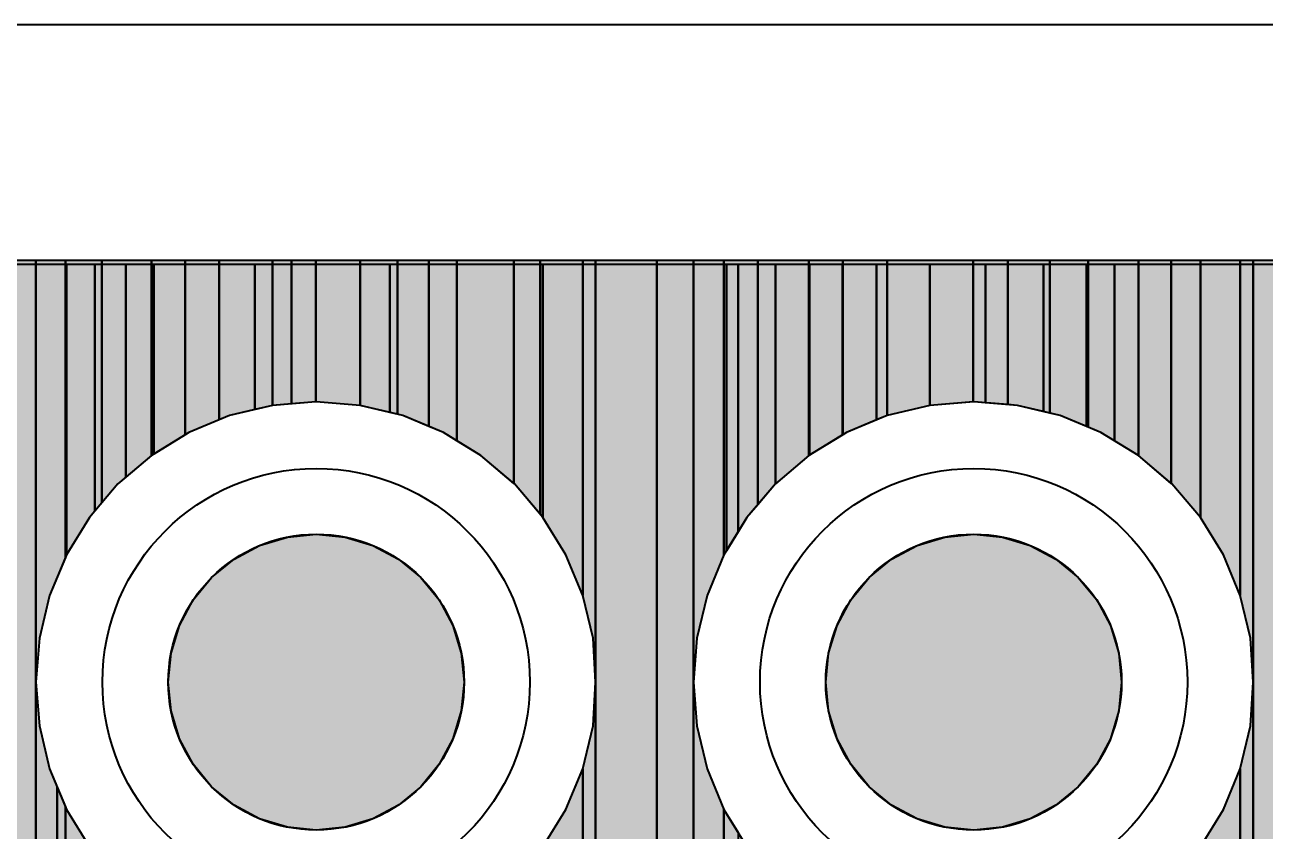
# Model space of a CAD drawing. Header units: millimetres. Extents: x 2 to 110, y 3 to 56.
# Drawn here: x 93.688 to 98.48, y 52.782 to 55.898 of the extents above; entities that cross this region are included whole.
import ezdxf

# ---------------------------------------------------------------- set-up
doc = ezdxf.new("R2010")
doc.units = ezdxf.units.MM
for name, color, linetype in [('bottom_copper', 7, 'Continuous'), ('bottom_silk', 7, 'Continuous'), ('drill_plated', 7, 'Continuous'), ('outline', 7, 'Continuous'), ('top_copper', 7, 'Continuous'), ('top_silk', 7, 'Continuous')]:
    doc.layers.add(name, color=color, linetype=linetype)

# ---------------------------------------------------------------- blocks, each defined once
blk = doc.blocks.new('Block9854')
at = {"layer": 'bottom_copper', "lineweight": 40}
for points in [[(0, 6.9674), (-0.1103, 6.8382), (-0.1445, 6.7823), (-0.1445, 7.8167), (0, 7.8167), (0, 6.9674)], [(0.1314, 7.079), (0.1292, 7.0777), (0, 6.9674), (0, 7.8167), (0.1314, 7.8167), (0.1314, 7.079)], [(0.2591, 7.1573), (0.1314, 7.079), (0.1314, 7.8167), (0.2591, 7.8167), (0.2591, 7.1573)], [(0.3902, 7.2146), (0.2741, 7.1665), (0.2591, 7.1573), (0.2591, 7.8167), (0.3902, 7.8167), (0.3902, 7.2146)], [(0.5963, 7.2712), (0.4311, 7.2315), (0.3902, 7.2146), (0.3902, 7.8167), (0.5963, 7.8167), (0.5963, 7.2712)], [(0.8112, 7.2809), (0.7657, 7.2845), (0.5963, 7.2712), (0.5963, 7.8167), (0.8112, 7.8167), (0.8112, 7.2809)], [(1.0352, 7.2471), (0.9351, 7.2712), (0.8112, 7.2809), (0.8112, 7.8167), (1.0352, 7.8167), (1.0352, 7.2471)], [(1.2013, 7.1897), (1.1003, 7.2315), (1.0352, 7.2471), (1.0352, 7.8167), (1.2013, 7.8167), (1.2013, 7.1897)], [(1.3093, 7.1346), (1.2573, 7.1665), (1.2013, 7.1897), (1.2013, 7.8167), (1.3093, 7.8167), (1.3093, 7.1346)], [(1.5291, 6.9694), (1.4022, 7.0777), (1.3093, 7.1346), (1.3093, 7.8167), (1.5291, 7.8167), (1.5291, 6.9694)], [(1.6417, 6.8382), (1.5314, 6.9674), (1.5291, 6.9694), (1.5291, 7.8167), (1.6417, 7.8167), (1.6417, 6.8382)], [(1.7955, 6.5363), (1.7305, 6.6933), (1.6417, 6.8382), (1.6417, 7.8167), (1.7955, 7.8167), (1.7955, 6.5363)], [(1.8452, 6.2017), (1.8352, 6.3711), (1.7955, 6.5363), (1.7955, 7.8167), (1.8452, 7.8167), (1.8452, 6.2017)], [(1.9383, 2.8401), (1.8452, 2.8327), (1.8452, 7.8167), (1.9383, 7.8167), (1.9383, 2.8401)], [(1.8452, 2.8327), (1.7982, 2.829), (1.7955, 2.8283), (1.7955, 5.8671), (1.8352, 6.0323), (1.8452, 6.2017), (1.8452, 2.8327)], [(1.7955, 2.8283), (1.6602, 2.7959), (1.6417, 2.7882), (1.6417, 5.5652), (1.7305, 5.7101), (1.7955, 5.8671), (1.7955, 2.8283)]]:
    blk.add_hatch(color=7, dxfattribs=at).paths.add_polyline_path(points, flags=0)
at = {"layer": 'bottom_copper', "color": 7, "lineweight": 40}
for points in [[(0, 6.9674), (-0.1103, 6.8382), (-0.1445, 6.7823), (-0.1445, 7.8167), (0, 7.8167), (0, 6.9674)], [(0.1314, 7.079), (0.1292, 7.0777), (0, 6.9674), (0, 7.8167), (0.1314, 7.8167), (0.1314, 7.079)], [(0.2591, 7.1573), (0.1314, 7.079), (0.1314, 7.8167), (0.2591, 7.8167), (0.2591, 7.1573)], [(0.3902, 7.2146), (0.2741, 7.1665), (0.2591, 7.1573), (0.2591, 7.8167), (0.3902, 7.8167), (0.3902, 7.2146)], [(0.5963, 7.2712), (0.4311, 7.2315), (0.3902, 7.2146), (0.3902, 7.8167), (0.5963, 7.8167), (0.5963, 7.2712)], [(0.8112, 7.2809), (0.7657, 7.2845), (0.5963, 7.2712), (0.5963, 7.8167), (0.8112, 7.8167), (0.8112, 7.2809)], [(1.0352, 7.2471), (0.9351, 7.2712), (0.8112, 7.2809), (0.8112, 7.8167), (1.0352, 7.8167), (1.0352, 7.2471)], [(1.2013, 7.1897), (1.1003, 7.2315), (1.0352, 7.2471), (1.0352, 7.8167), (1.2013, 7.8167), (1.2013, 7.1897)], [(1.3093, 7.1346), (1.2573, 7.1665), (1.2013, 7.1897), (1.2013, 7.8167), (1.3093, 7.8167), (1.3093, 7.1346)], [(1.5291, 6.9694), (1.4022, 7.0777), (1.3093, 7.1346), (1.3093, 7.8167), (1.5291, 7.8167), (1.5291, 6.9694)], [(1.6417, 6.8382), (1.5314, 6.9674), (1.5291, 6.9694), (1.5291, 7.8167), (1.6417, 7.8167), (1.6417, 6.8382)], [(1.7955, 6.5363), (1.7305, 6.6933), (1.6417, 6.8382), (1.6417, 7.8167), (1.7955, 7.8167), (1.7955, 6.5363)], [(1.8452, 6.2017), (1.8352, 6.3711), (1.7955, 6.5363), (1.7955, 7.8167), (1.8452, 7.8167), (1.8452, 6.2017)], [(1.9383, 2.8401), (1.8452, 2.8327), (1.8452, 7.8167), (1.9383, 7.8167), (1.9383, 2.8401)], [(1.8452, 2.8327), (1.7982, 2.829), (1.7955, 2.8283), (1.7955, 5.8671), (1.8352, 6.0323), (1.8452, 6.2017), (1.8452, 2.8327)], [(1.7955, 2.8283), (1.6602, 2.7959), (1.6417, 2.7882), (1.6417, 5.5652), (1.7305, 5.7101), (1.7955, 5.8671), (1.7955, 2.8283)]]:
    blk.add_lwpolyline(points, close=True, dxfattribs=at)
blk = doc.blocks.new('Block10916')
at = {"layer": 'bottom_copper', "lineweight": 40}
for points in [[(0, 7.0119), (-0.1694, 7.0252), (-0.1711, 7.0251), (-0.1711, 7.5574), (0, 7.5574), (0, 7.0119)], [(0.1156, 6.9841), (0, 7.0119), (0, 7.5574), (0.1156, 7.5574), (0.1156, 6.9841)], [(0.2662, 6.9304), (0.1652, 6.9722), (0.1156, 6.9841), (0.1156, 7.5574), (0.2662, 7.5574), (0.2662, 6.9304)], [(0.3742, 6.8754), (0.3222, 6.9072), (0.2662, 6.9304), (0.2662, 7.5574), (0.3742, 7.5574), (0.3742, 6.8754)], [(0.594, 6.7101), (0.4671, 6.8184), (0.3742, 6.8754), (0.3742, 7.5574), (0.594, 7.5574), (0.594, 6.7101)], [(0.7066, 6.5789), (0.5963, 6.7081), (0.594, 6.7101), (0.594, 7.5574), (0.7066, 7.5574), (0.7066, 6.5789)], [(0.8604, 6.277), (0.7954, 6.434), (0.7066, 6.5789), (0.7066, 7.5574), (0.8604, 7.5574), (0.8604, 6.277)], [(0.9101, 5.9424), (0.9001, 6.1118), (0.8604, 6.277), (0.8604, 7.5574), (0.9101, 7.5574), (0.9101, 5.9424)], [(1.1461, 2.5697), (1.0046, 2.5809), (0.9101, 2.5734), (0.9101, 7.5574), (1.1461, 7.5574), (1.1461, 2.5697)], [(1.2878, 2.5351), (1.2841, 2.5366), (1.1461, 2.5697), (1.1461, 7.5574), (1.2878, 7.5574), (1.2878, 2.5351)], [(1.4058, 6.434), (1.3408, 6.277), (1.3011, 6.1118), (1.2878, 5.9424), (1.2878, 7.5574), (1.4058, 7.5574), (1.4058, 6.434)], [(1.4152, 6.4493), (1.4058, 6.434), (1.4058, 7.5574), (1.4152, 7.5574), (1.4152, 6.4493)], [(1.4604, 6.523), (1.4152, 6.4493), (1.4152, 7.5574), (1.4604, 7.5574), (1.4604, 6.523)], [(0.9101, 2.5734), (0.8631, 2.5697), (0.8604, 2.5691), (0.8604, 5.6078), (0.9001, 5.773), (0.9101, 5.9424), (0.9101, 2.5734)], [(1.4058, 2.4862), (1.2878, 2.5351), (1.2878, 5.9424), (1.3011, 5.773), (1.3408, 5.6078), (1.4058, 5.4508), (1.4058, 2.4862)], [(0.8604, 2.5691), (0.7251, 2.5366), (0.7066, 2.529), (0.7066, 5.3059), (0.7954, 5.4508), (0.8604, 5.6078), (0.8604, 2.5691)], [(1.4604, 2.4546), (1.4152, 2.4823), (1.4058, 2.4862), (1.4058, 5.4508), (1.4604, 5.3618), (1.4604, 2.4546)]]:
    blk.add_hatch(color=7, dxfattribs=at).paths.add_polyline_path(points, flags=0)
at = {"layer": 'bottom_copper', "color": 7, "lineweight": 40}
for points in [[(0, 7.0119), (-0.1694, 7.0252), (-0.1711, 7.0251), (-0.1711, 7.5574), (0, 7.5574), (0, 7.0119)], [(0.1156, 6.9841), (0, 7.0119), (0, 7.5574), (0.1156, 7.5574), (0.1156, 6.9841)], [(0.2662, 6.9304), (0.1652, 6.9722), (0.1156, 6.9841), (0.1156, 7.5574), (0.2662, 7.5574), (0.2662, 6.9304)], [(0.3742, 6.8754), (0.3222, 6.9072), (0.2662, 6.9304), (0.2662, 7.5574), (0.3742, 7.5574), (0.3742, 6.8754)], [(0.594, 6.7101), (0.4671, 6.8184), (0.3742, 6.8754), (0.3742, 7.5574), (0.594, 7.5574), (0.594, 6.7101)], [(0.7066, 6.5789), (0.5963, 6.7081), (0.594, 6.7101), (0.594, 7.5574), (0.7066, 7.5574), (0.7066, 6.5789)], [(0.8604, 6.277), (0.7954, 6.434), (0.7066, 6.5789), (0.7066, 7.5574), (0.8604, 7.5574), (0.8604, 6.277)], [(0.9101, 5.9424), (0.9001, 6.1118), (0.8604, 6.277), (0.8604, 7.5574), (0.9101, 7.5574), (0.9101, 5.9424)], [(1.1461, 2.5697), (1.0046, 2.5809), (0.9101, 2.5734), (0.9101, 7.5574), (1.1461, 7.5574), (1.1461, 2.5697)], [(1.2878, 2.5351), (1.2841, 2.5366), (1.1461, 2.5697), (1.1461, 7.5574), (1.2878, 7.5574), (1.2878, 2.5351)], [(1.4058, 6.434), (1.3408, 6.277), (1.3011, 6.1118), (1.2878, 5.9424), (1.2878, 7.5574), (1.4058, 7.5574), (1.4058, 6.434)], [(1.4152, 6.4493), (1.4058, 6.434), (1.4058, 7.5574), (1.4152, 7.5574), (1.4152, 6.4493)], [(1.4604, 6.523), (1.4152, 6.4493), (1.4152, 7.5574), (1.4604, 7.5574), (1.4604, 6.523)], [(0.9101, 2.5734), (0.8631, 2.5697), (0.8604, 2.5691), (0.8604, 5.6078), (0.9001, 5.773), (0.9101, 5.9424), (0.9101, 2.5734)], [(1.4058, 2.4862), (1.2878, 2.5351), (1.2878, 5.9424), (1.3011, 5.773), (1.3408, 5.6078), (1.4058, 5.4508), (1.4058, 2.4862)], [(0.8604, 2.5691), (0.7251, 2.5366), (0.7066, 2.529), (0.7066, 5.3059), (0.7954, 5.4508), (0.8604, 5.6078), (0.8604, 2.5691)], [(1.4604, 2.4546), (1.4152, 2.4823), (1.4058, 2.4862), (1.4058, 5.4508), (1.4604, 5.3618), (1.4604, 2.4546)]]:
    blk.add_lwpolyline(points, close=True, dxfattribs=at)
blk = doc.blocks.new('Block12760')
at = {"layer": 'bottom_copper', "lineweight": 40}
for points in [[(0.3894, 30.9658), (0.3395, 31.0084), (0.3036, 31.0304), (0.3036, 51.435), (0.3894, 51.435), (0.3894, 30.9658)], [(0.5074, 50.3116), (0.4424, 50.1546), (0.4027, 49.9894), (0.3894, 49.82), (0.3894, 51.435), (0.5074, 51.435), (0.5074, 50.3116)], [(0.6171, 50.481), (0.5962, 50.4565), (0.5074, 50.3116), (0.5074, 51.435), (0.6171, 51.435), (0.6171, 50.481)], [(0.7366, 50.6114), (0.7065, 50.5857), (0.6171, 50.481), (0.6171, 51.435), (0.7366, 51.435), (0.7366, 50.6114)], [(0.8446, 50.7015), (0.8357, 50.696), (0.7366, 50.6114), (0.7366, 51.435), (0.8446, 51.435), (0.8446, 50.7015)], [(0.9656, 50.7756), (0.8446, 50.7015), (0.8446, 51.435), (0.9656, 51.435), (0.9656, 50.7756)], [(1.0967, 50.8329), (0.9806, 50.7848), (0.9656, 50.7756), (0.9656, 51.435), (1.0967, 51.435), (1.0967, 50.8329)], [(1.2347, 50.8731), (1.1376, 50.8498), (1.0967, 50.8329), (1.0967, 51.435), (1.2347, 51.435), (1.2347, 50.8731)], [(1.4705, 50.9027), (1.3028, 50.8895), (1.2347, 50.8731), (1.2347, 51.435), (1.4705, 51.435), (1.4705, 50.9027)], [(0.4717, 30.8825), (0.4307, 30.9305), (0.3894, 30.9658), (0.3894, 49.82), (0.4027, 49.6506), (0.4424, 49.4854), (0.4717, 49.4146), (0.4717, 30.8825)], [(0.5962, 43.4668), (0.5703, 43.4246), (0.516, 43.2935), (0.4829, 43.1555), (0.4717, 43.014), (0.4717, 49.4146), (0.5074, 49.3284), (0.5962, 49.1835), (0.5962, 43.4668)]]:
    blk.add_hatch(color=7, dxfattribs=at).paths.add_polyline_path(points, flags=0)
at = {"layer": 'bottom_copper', "color": 7, "lineweight": 40}
for points in [[(0.3894, 30.9658), (0.3395, 31.0084), (0.3036, 31.0304), (0.3036, 51.435), (0.3894, 51.435), (0.3894, 30.9658)], [(0.5074, 50.3116), (0.4424, 50.1546), (0.4027, 49.9894), (0.3894, 49.82), (0.3894, 51.435), (0.5074, 51.435), (0.5074, 50.3116)], [(0.6171, 50.481), (0.5962, 50.4565), (0.5074, 50.3116), (0.5074, 51.435), (0.6171, 51.435), (0.6171, 50.481)], [(0.7366, 50.6114), (0.7065, 50.5857), (0.6171, 50.481), (0.6171, 51.435), (0.7366, 51.435), (0.7366, 50.6114)], [(0.8446, 50.7015), (0.8357, 50.696), (0.7366, 50.6114), (0.7366, 51.435), (0.8446, 51.435), (0.8446, 50.7015)], [(0.9656, 50.7756), (0.8446, 50.7015), (0.8446, 51.435), (0.9656, 51.435), (0.9656, 50.7756)], [(1.0967, 50.8329), (0.9806, 50.7848), (0.9656, 50.7756), (0.9656, 51.435), (1.0967, 51.435), (1.0967, 50.8329)], [(1.2347, 50.8731), (1.1376, 50.8498), (1.0967, 50.8329), (1.0967, 51.435), (1.2347, 51.435), (1.2347, 50.8731)], [(1.4705, 50.9027), (1.3028, 50.8895), (1.2347, 50.8731), (1.2347, 51.435), (1.4705, 51.435), (1.4705, 50.9027)], [(0.4717, 30.8825), (0.4307, 30.9305), (0.3894, 30.9658), (0.3894, 49.82), (0.4027, 49.6506), (0.4424, 49.4854), (0.4717, 49.4146), (0.4717, 30.8825)], [(0.5962, 43.4668), (0.5703, 43.4246), (0.516, 43.2935), (0.4829, 43.1555), (0.4717, 43.014), (0.4717, 49.4146), (0.5074, 49.3284), (0.5962, 49.1835), (0.5962, 43.4668)]]:
    blk.add_lwpolyline(points, close=True, dxfattribs=at)
blk = doc.blocks.new('Block83144')
at = {"layer": 'top_copper', "lineweight": 40}
for points in [[(0, 5.0795), (-0.132, 5.0899), (-0.1337, 5.0898), (-0.1337, 5.6381), (0, 5.6381), (0, 5.0795)], [(0.1619, 5.0467), (0.0374, 5.0766), (0, 5.0795), (0, 5.6381), (0.1619, 5.6381), (0.1619, 5.0467)], [(0.3103, 4.9923), (0.2026, 5.0369), (0.1619, 5.0467), (0.1619, 5.6381), (0.3103, 5.6381), (0.3103, 4.9923)], [(0.5045, 4.8831), (0.3596, 4.9719), (0.3103, 4.9923), (0.3103, 5.6381), (0.5045, 5.6381), (0.5045, 4.8831)], [(0.6314, 4.7748), (0.5045, 4.8831), (0.5045, 5.6381), (0.6314, 5.6381), (0.6314, 4.7748)], [(0.744, 4.6436), (0.6337, 4.7728), (0.6314, 4.7748), (0.6314, 5.6381), (0.744, 5.6381), (0.744, 4.6436)], [(0.8978, 4.3417), (0.8328, 4.4987), (0.744, 4.6436), (0.744, 5.6381), (0.8978, 5.6381), (0.8978, 4.3417)], [(0.9475, 4.0071), (0.9375, 4.1765), (0.8978, 4.3417), (0.8978, 5.6381), (0.9475, 5.6381), (0.9475, 4.0071)], [(1.3252, 0.5998), (1.3215, 0.6013), (1.1835, 0.6344), (1.042, 0.6456), (0.9475, 0.6381), (0.9475, 5.6381), (1.3252, 5.6381), (1.3252, 0.5998)], [(0.9475, 0.6381), (0.9005, 0.6344), (0.8978, 0.6338), (0.8978, 3.6725), (0.9375, 3.8377), (0.9475, 4.0071), (0.9475, 0.6381)], [(0.8978, 0.6338), (0.7625, 0.6013), (0.744, 0.5936), (0.744, 3.3706), (0.8328, 3.5155), (0.8978, 3.6725), (0.8978, 0.6338)]]:
    blk.add_hatch(color=7, dxfattribs=at).paths.add_polyline_path(points, flags=0)
at = {"layer": 'top_copper', "color": 7, "lineweight": 40}
for points in [[(0, 5.0795), (-0.132, 5.0899), (-0.1337, 5.0898), (-0.1337, 5.6381), (0, 5.6381), (0, 5.0795)], [(0.1619, 5.0467), (0.0374, 5.0766), (0, 5.0795), (0, 5.6381), (0.1619, 5.6381), (0.1619, 5.0467)], [(0.3103, 4.9923), (0.2026, 5.0369), (0.1619, 5.0467), (0.1619, 5.6381), (0.3103, 5.6381), (0.3103, 4.9923)], [(0.5045, 4.8831), (0.3596, 4.9719), (0.3103, 4.9923), (0.3103, 5.6381), (0.5045, 5.6381), (0.5045, 4.8831)], [(0.6314, 4.7748), (0.5045, 4.8831), (0.5045, 5.6381), (0.6314, 5.6381), (0.6314, 4.7748)], [(0.744, 4.6436), (0.6337, 4.7728), (0.6314, 4.7748), (0.6314, 5.6381), (0.744, 5.6381), (0.744, 4.6436)], [(0.8978, 4.3417), (0.8328, 4.4987), (0.744, 4.6436), (0.744, 5.6381), (0.8978, 5.6381), (0.8978, 4.3417)], [(0.9475, 4.0071), (0.9375, 4.1765), (0.8978, 4.3417), (0.8978, 5.6381), (0.9475, 5.6381), (0.9475, 4.0071)], [(1.3252, 0.5998), (1.3215, 0.6013), (1.1835, 0.6344), (1.042, 0.6456), (0.9475, 0.6381), (0.9475, 5.6381), (1.3252, 5.6381), (1.3252, 0.5998)], [(0.9475, 0.6381), (0.9005, 0.6344), (0.8978, 0.6338), (0.8978, 3.6725), (0.9375, 3.8377), (0.9475, 4.0071), (0.9475, 0.6381)], [(0.8978, 0.6338), (0.7625, 0.6013), (0.744, 0.5936), (0.744, 3.3706), (0.8328, 3.5155), (0.8978, 3.6725), (0.8978, 0.6338)]]:
    blk.add_lwpolyline(points, close=True, dxfattribs=at)
blk = doc.blocks.new('Block83947')
at = {"layer": 'top_copper', "lineweight": 40}
for points in [[(0, 7.0119), (-0.1694, 7.0252), (-0.1711, 7.0251), (-0.1711, 7.5734), (0, 7.5734), (0, 7.0119)], [(0.1444, 6.9772), (0, 7.0119), (0, 7.5734), (0.1444, 7.5734), (0.1444, 6.9772)], [(0.2662, 6.9304), (0.1652, 6.9722), (0.1444, 6.9772), (0.1444, 7.5734), (0.2662, 7.5734), (0.2662, 6.9304)], [(0.3742, 6.8754), (0.3222, 6.9072), (0.2662, 6.9304), (0.2662, 7.5734), (0.3742, 7.5734), (0.3742, 6.8754)], [(0.594, 6.7101), (0.4671, 6.8184), (0.3742, 6.8754), (0.3742, 7.5734), (0.594, 7.5734), (0.594, 6.7101)], [(0.6954, 6.592), (0.5963, 6.7081), (0.594, 6.7101), (0.594, 7.5734), (0.6954, 7.5734), (0.6954, 6.592)], [(0.8604, 6.277), (0.7954, 6.434), (0.7066, 6.5789), (0.6954, 6.592), (0.6954, 7.5734), (0.8604, 7.5734), (0.8604, 6.277)], [(0.9101, 5.9424), (0.9001, 6.1118), (0.8604, 6.277), (0.8604, 7.5734), (0.9101, 7.5734), (0.9101, 5.9424)], [(1.1461, 2.5697), (1.0046, 2.5809), (0.9101, 2.5734), (0.9101, 7.5734), (1.1461, 7.5734), (1.1461, 2.5697)], [(1.2878, 2.5351), (1.2841, 2.5366), (1.1461, 2.5697), (1.1461, 7.5734), (1.2878, 7.5734), (1.2878, 2.5351)], [(1.4058, 6.434), (1.3408, 6.277), (1.3011, 6.1118), (1.2878, 5.9424), (1.2878, 7.5734), (1.4058, 7.5734), (1.4058, 6.434)], [(1.5362, 6.6276), (1.4946, 6.5789), (1.4058, 6.434), (1.4058, 7.5734), (1.5362, 7.5734), (1.5362, 6.6276)], [(1.7341, 6.8184), (1.6049, 6.7081), (1.5362, 6.6276), (1.5362, 7.5734), (1.7341, 7.5734), (1.7341, 6.8184)], [(1.8648, 6.8985), (1.7341, 6.8184), (1.7341, 7.5734), (1.8648, 7.5734), (1.8648, 6.8985)], [(2.036, 6.9722), (1.879, 6.9072), (1.8648, 6.8985), (1.8648, 7.5734), (2.036, 7.5734), (2.036, 6.9722)], [(2.3689, 7.0251), (2.2012, 7.0119), (2.036, 6.9722), (2.036, 7.5734), (2.3689, 7.5734), (2.3689, 7.0251)], [(0.9101, 2.5734), (0.8631, 2.5697), (0.8604, 2.5691), (0.8604, 5.6078), (0.9001, 5.773), (0.9101, 5.9424), (0.9101, 2.5734)], [(1.4058, 2.4862), (1.2878, 2.5351), (1.2878, 5.9424), (1.3011, 5.773), (1.3408, 5.6078), (1.4058, 5.4508), (1.4058, 2.4862)], [(0.8604, 2.5691), (0.7251, 2.5366), (0.6954, 2.5243), (0.6954, 5.2928), (0.7066, 5.3059), (0.7954, 5.4508), (0.8604, 5.6078), (0.8604, 2.5691)], [(1.5362, 2.4081), (1.4152, 2.4823), (1.4058, 2.4862), (1.4058, 5.4508), (1.4946, 5.3059), (1.5362, 5.2572), (1.5362, 2.4081)]]:
    blk.add_hatch(color=7, dxfattribs=at).paths.add_polyline_path(points, flags=0)
at = {"layer": 'top_copper', "color": 7, "lineweight": 40}
for points in [[(0, 7.0119), (-0.1694, 7.0252), (-0.1711, 7.0251), (-0.1711, 7.5734), (0, 7.5734), (0, 7.0119)], [(0.1444, 6.9772), (0, 7.0119), (0, 7.5734), (0.1444, 7.5734), (0.1444, 6.9772)], [(0.2662, 6.9304), (0.1652, 6.9722), (0.1444, 6.9772), (0.1444, 7.5734), (0.2662, 7.5734), (0.2662, 6.9304)], [(0.3742, 6.8754), (0.3222, 6.9072), (0.2662, 6.9304), (0.2662, 7.5734), (0.3742, 7.5734), (0.3742, 6.8754)], [(0.594, 6.7101), (0.4671, 6.8184), (0.3742, 6.8754), (0.3742, 7.5734), (0.594, 7.5734), (0.594, 6.7101)], [(0.6954, 6.592), (0.5963, 6.7081), (0.594, 6.7101), (0.594, 7.5734), (0.6954, 7.5734), (0.6954, 6.592)], [(0.8604, 6.277), (0.7954, 6.434), (0.7066, 6.5789), (0.6954, 6.592), (0.6954, 7.5734), (0.8604, 7.5734), (0.8604, 6.277)], [(0.9101, 5.9424), (0.9001, 6.1118), (0.8604, 6.277), (0.8604, 7.5734), (0.9101, 7.5734), (0.9101, 5.9424)], [(1.1461, 2.5697), (1.0046, 2.5809), (0.9101, 2.5734), (0.9101, 7.5734), (1.1461, 7.5734), (1.1461, 2.5697)], [(1.2878, 2.5351), (1.2841, 2.5366), (1.1461, 2.5697), (1.1461, 7.5734), (1.2878, 7.5734), (1.2878, 2.5351)], [(1.4058, 6.434), (1.3408, 6.277), (1.3011, 6.1118), (1.2878, 5.9424), (1.2878, 7.5734), (1.4058, 7.5734), (1.4058, 6.434)], [(1.5362, 6.6276), (1.4946, 6.5789), (1.4058, 6.434), (1.4058, 7.5734), (1.5362, 7.5734), (1.5362, 6.6276)], [(1.7341, 6.8184), (1.6049, 6.7081), (1.5362, 6.6276), (1.5362, 7.5734), (1.7341, 7.5734), (1.7341, 6.8184)], [(1.8648, 6.8985), (1.7341, 6.8184), (1.7341, 7.5734), (1.8648, 7.5734), (1.8648, 6.8985)], [(2.036, 6.9722), (1.879, 6.9072), (1.8648, 6.8985), (1.8648, 7.5734), (2.036, 7.5734), (2.036, 6.9722)], [(2.3689, 7.0251), (2.2012, 7.0119), (2.036, 6.9722), (2.036, 7.5734), (2.3689, 7.5734), (2.3689, 7.0251)], [(0.9101, 2.5734), (0.8631, 2.5697), (0.8604, 2.5691), (0.8604, 5.6078), (0.9001, 5.773), (0.9101, 5.9424), (0.9101, 2.5734)], [(1.4058, 2.4862), (1.2878, 2.5351), (1.2878, 5.9424), (1.3011, 5.773), (1.3408, 5.6078), (1.4058, 5.4508), (1.4058, 2.4862)], [(0.8604, 2.5691), (0.7251, 2.5366), (0.6954, 2.5243), (0.6954, 5.2928), (0.7066, 5.3059), (0.7954, 5.4508), (0.8604, 5.6078), (0.8604, 2.5691)], [(1.5362, 2.4081), (1.4152, 2.4823), (1.4058, 2.4862), (1.4058, 5.4508), (1.4946, 5.3059), (1.5362, 5.2572), (1.5362, 2.4081)]]:
    blk.add_lwpolyline(points, close=True, dxfattribs=at)
blk = doc.blocks.new('Block84465')
at = {"layer": 'top_copper', "lineweight": 40}
for points in [[(1.357, -3.8892), (0.9793, -3.8892), (0.9793, 4.3208), (1.357, 4.3208), (1.357, -3.8892)], [(1.471, 3.1717), (1.41, 3.0244), (1.3703, 2.8592), (1.357, 2.6898), (1.357, 4.3208), (1.471, 4.3208), (1.471, 3.1717)], [(1.6121, 3.3829), (1.5638, 3.3263), (1.475, 3.1814), (1.471, 3.1717), (1.471, 4.3208), (1.6121, 4.3208), (1.6121, 3.3829)], [(1.8033, 3.5658), (1.6741, 3.4555), (1.6121, 3.3829), (1.6121, 4.3208), (1.8033, 4.3208), (1.8033, 3.5658)], [(1.9332, 3.6454), (1.8033, 3.5658), (1.8033, 4.3208), (1.9332, 4.3208), (1.9332, 3.6454)], [(2.0643, 3.7027), (1.9482, 3.6546), (1.9332, 3.6454), (1.9332, 4.3208), (2.0643, 4.3208), (2.0643, 3.7027)], [(2.2704, 3.7593), (2.1052, 3.7196), (2.0643, 3.7027), (2.0643, 4.3208), (2.2704, 4.3208), (2.2704, 3.7593)], [(2.3438, 3.7651), (2.2704, 3.7593), (2.2704, 4.3208), (2.3438, 4.3208), (2.3438, 3.7651)], [(2.4381, 3.7725), (2.3438, 3.7651), (2.3438, 4.3208), (2.4381, 4.3208), (2.4381, 3.7725)], [(1.471, -3.8892), (1.357, -3.8892), (1.357, 2.6898), (1.3703, 2.5204), (1.41, 2.3552), (1.471, 2.2079), (1.471, -3.8892)], [(1.6121, -3.5846), (1.5379, -3.7056), (1.4836, -3.8367), (1.471, -3.8892), (1.471, 2.2079), (1.475, 2.1982), (1.5638, 2.0533), (1.6121, 1.9967), (1.6121, -3.5846)]]:
    blk.add_hatch(color=7, dxfattribs=at).paths.add_polyline_path(points, flags=0)
at = {"layer": 'top_copper', "color": 7, "lineweight": 40}
for points in [[(1.357, -3.8892), (0.9793, -3.8892), (0.9793, 4.3208), (1.357, 4.3208), (1.357, -3.8892)], [(1.471, 3.1717), (1.41, 3.0244), (1.3703, 2.8592), (1.357, 2.6898), (1.357, 4.3208), (1.471, 4.3208), (1.471, 3.1717)], [(1.6121, 3.3829), (1.5638, 3.3263), (1.475, 3.1814), (1.471, 3.1717), (1.471, 4.3208), (1.6121, 4.3208), (1.6121, 3.3829)], [(1.8033, 3.5658), (1.6741, 3.4555), (1.6121, 3.3829), (1.6121, 4.3208), (1.8033, 4.3208), (1.8033, 3.5658)], [(1.9332, 3.6454), (1.8033, 3.5658), (1.8033, 4.3208), (1.9332, 4.3208), (1.9332, 3.6454)], [(2.0643, 3.7027), (1.9482, 3.6546), (1.9332, 3.6454), (1.9332, 4.3208), (2.0643, 4.3208), (2.0643, 3.7027)], [(2.2704, 3.7593), (2.1052, 3.7196), (2.0643, 3.7027), (2.0643, 4.3208), (2.2704, 4.3208), (2.2704, 3.7593)], [(2.3438, 3.7651), (2.2704, 3.7593), (2.2704, 4.3208), (2.3438, 4.3208), (2.3438, 3.7651)], [(2.4381, 3.7725), (2.3438, 3.7651), (2.3438, 4.3208), (2.4381, 4.3208), (2.4381, 3.7725)], [(1.471, -3.8892), (1.357, -3.8892), (1.357, 2.6898), (1.3703, 2.5204), (1.41, 2.3552), (1.471, 2.2079), (1.471, -3.8892)], [(1.6121, -3.5846), (1.5379, -3.7056), (1.4836, -3.8367), (1.471, -3.8892), (1.471, 2.2079), (1.475, 2.1982), (1.5638, 2.0533), (1.6121, 1.9967), (1.6121, -3.5846)]]:
    blk.add_lwpolyline(points, close=True, dxfattribs=at)

msp = doc.modelspace()

# ---------------------------------------------------------------- hatches: boundary and pattern name
at = {"layer": 'bottom_copper', "lineweight": 40}
for points in [[(95.3745, 53.2465), (95.342, 53.1393), (95.2892, 53.0405), (95.2181, 52.9539), (95.1315, 52.8828), (95.0327, 52.83), (94.9255, 52.7975), (94.814, 52.7865), (94.7025, 52.7975), (94.5953, 52.83), (94.4965, 52.8828), (94.4099, 52.9539), (94.3388, 53.0405), (94.286, 53.1393), (94.2535, 53.2465), (94.2425, 53.358), (94.2535, 53.4695), (94.286, 53.5767), (94.3388, 53.6755), (94.4099, 53.7621), (94.4965, 53.8332), (94.5953, 53.886), (94.7025, 53.9185), (94.814, 53.9295), (94.9255, 53.9185), (95.0327, 53.886), (95.1315, 53.8332), (95.2181, 53.7621), (95.2892, 53.6755), (95.342, 53.5767), (95.3745, 53.4695), (95.3855, 53.358), (95.3745, 53.2465)], [(97.9145, 53.2465), (97.882, 53.1393), (97.8292, 53.0405), (97.7581, 52.9539), (97.6715, 52.8828), (97.5727, 52.83), (97.4655, 52.7975), (97.354, 52.7865), (97.2425, 52.7975), (97.1353, 52.83), (97.0365, 52.8828), (96.9499, 52.9539), (96.8788, 53.0405), (96.826, 53.1393), (96.7935, 53.2465), (96.7825, 53.358), (96.7935, 53.4695), (96.826, 53.5767), (96.8788, 53.6755), (96.9499, 53.7621), (97.0365, 53.8332), (97.1353, 53.886), (97.2425, 53.9185), (97.354, 53.9295), (97.4655, 53.9185), (97.5727, 53.886), (97.6715, 53.8332), (97.7581, 53.7621), (97.8292, 53.6755), (97.882, 53.5767), (97.9145, 53.4695), (97.9255, 53.358), (97.9145, 53.2465)]]:
    msp.add_hatch(color=7, dxfattribs=at).paths.add_polyline_path(points, flags=0)
at = {"layer": 'drill_plated', "lineweight": 40}
for points in [[(95.3745, 53.2465), (95.342, 53.1393), (95.2892, 53.0405), (95.2181, 52.9539), (95.1315, 52.8828), (95.0327, 52.83), (94.9255, 52.7975), (94.814, 52.7865), (94.7025, 52.7975), (94.5953, 52.83), (94.4965, 52.8828), (94.4099, 52.9539), (94.3388, 53.0405), (94.286, 53.1393), (94.2535, 53.2465), (94.2425, 53.358), (94.2535, 53.4695), (94.286, 53.5767), (94.3388, 53.6755), (94.4099, 53.7621), (94.4965, 53.8332), (94.5953, 53.886), (94.7025, 53.9185), (94.814, 53.9295), (94.9255, 53.9185), (95.0327, 53.886), (95.1315, 53.8332), (95.2181, 53.7621), (95.2892, 53.6755), (95.342, 53.5767), (95.3745, 53.4695), (95.3855, 53.358), (95.3745, 53.2465)], [(97.9145, 53.2465), (97.882, 53.1393), (97.8292, 53.0405), (97.7581, 52.9539), (97.6715, 52.8828), (97.5727, 52.83), (97.4655, 52.7975), (97.354, 52.7865), (97.2425, 52.7975), (97.1353, 52.83), (97.0365, 52.8828), (96.9499, 52.9539), (96.8788, 53.0405), (96.826, 53.1393), (96.7935, 53.2465), (96.7825, 53.358), (96.7935, 53.4695), (96.826, 53.5767), (96.8788, 53.6755), (96.9499, 53.7621), (97.0365, 53.8332), (97.1353, 53.886), (97.2425, 53.9185), (97.354, 53.9295), (97.4655, 53.9185), (97.5727, 53.886), (97.6715, 53.8332), (97.7581, 53.7621), (97.8292, 53.6755), (97.882, 53.5767), (97.9145, 53.4695), (97.9255, 53.358), (97.9145, 53.2465)]]:
    msp.add_hatch(color=7, dxfattribs=at).paths.add_polyline_path(points, flags=0)
at = {"layer": 'top_copper', "lineweight": 40}
for points in [[(95.3745, 53.2465), (95.342, 53.1393), (95.2892, 53.0405), (95.2181, 52.9539), (95.1315, 52.8828), (95.0327, 52.83), (94.9255, 52.7975), (94.814, 52.7865), (94.7025, 52.7975), (94.5953, 52.83), (94.4965, 52.8828), (94.4099, 52.9539), (94.3388, 53.0405), (94.286, 53.1393), (94.2535, 53.2465), (94.2425, 53.358), (94.2535, 53.4695), (94.286, 53.5767), (94.3388, 53.6755), (94.4099, 53.7621), (94.4965, 53.8332), (94.5953, 53.886), (94.7025, 53.9185), (94.814, 53.9295), (94.9255, 53.9185), (95.0327, 53.886), (95.1315, 53.8332), (95.2181, 53.7621), (95.2892, 53.6755), (95.342, 53.5767), (95.3745, 53.4695), (95.3855, 53.358), (95.3745, 53.2465)], [(97.9145, 53.2465), (97.882, 53.1393), (97.8292, 53.0405), (97.7581, 52.9539), (97.6715, 52.8828), (97.5727, 52.83), (97.4655, 52.7975), (97.354, 52.7865), (97.2425, 52.7975), (97.1353, 52.83), (97.0365, 52.8828), (96.9499, 52.9539), (96.8788, 53.0405), (96.826, 53.1393), (96.7935, 53.2465), (96.7825, 53.358), (96.7935, 53.4695), (96.826, 53.5767), (96.8788, 53.6755), (96.9499, 53.7621), (97.0365, 53.8332), (97.1353, 53.886), (97.2425, 53.9185), (97.354, 53.9295), (97.4655, 53.9185), (97.5727, 53.886), (97.6715, 53.8332), (97.7581, 53.7621), (97.8292, 53.6755), (97.882, 53.5767), (97.9145, 53.4695), (97.9255, 53.358), (97.9145, 53.2465)]]:
    msp.add_hatch(color=7, dxfattribs=at).paths.add_polyline_path(points, flags=0)

# ---------------------------------------------------------------- linework, layer by layer
at = {"layer": 'bottom_copper', "color": 7, "lineweight": 40}
for p, q in [((93.2308, 54.973), (94.8123, 54.973)), ((94.8123, 54.4407), (94.8123, 54.973)), ((94.8123, 54.973), (96.4438, 54.973)), ((94.8123, 54.973), (94.8123, 54.4407)), ((96.4438, 53.9386), (96.4438, 54.973)), ((96.4438, 54.973), (98.5266, 54.973)), ((96.4438, 54.973), (96.4438, 53.9386)), ((94.8123, 54.4407), (94.6446, 54.4275)), ((94.814, 54.4408), (94.8123, 54.4407)), ((94.9834, 54.4275), (94.814, 54.4408)), ((97.354, 54.4408), (97.1846, 54.4275)), ((97.5234, 54.4275), (97.354, 54.4408)), ((94.4794, 54.3878), (94.3224, 54.3228)), ((94.6446, 54.4275), (94.4794, 54.3878)), ((95.1486, 54.3878), (94.9834, 54.4275)), ((95.3056, 54.3228), (95.1486, 54.3878)), ((97.0194, 54.3878), (96.8624, 54.3228)), ((97.1846, 54.4275), (97.0194, 54.3878)), ((97.6886, 54.3878), (97.5234, 54.4275)), ((97.8456, 54.3228), (97.6886, 54.3878)), ((94.3224, 54.3228), (94.1775, 54.234)), ((95.4505, 54.234), (95.3056, 54.3228)), ((96.8624, 54.3228), (96.7175, 54.234)), ((97.9905, 54.234), (97.8456, 54.3228)), ((94.1775, 54.234), (94.0483, 54.1237)), ((95.5797, 54.1237), (95.4505, 54.234)), ((96.7175, 54.234), (96.5883, 54.1237)), ((98.1197, 54.1237), (97.9905, 54.234)), ((94.0483, 54.1237), (93.938, 53.9945)), ((95.69, 53.9945), (95.5797, 54.1237)), ((96.5883, 54.1237), (96.478, 53.9945)), ((98.23, 53.9945), (98.1197, 54.1237)), ((93.938, 53.9945), (93.8492, 53.8496)), ((95.7788, 53.8496), (95.69, 53.9945)), ((96.478, 53.9945), (96.4438, 53.9386)), ((98.3188, 53.8496), (98.23, 53.9945)), ((96.4438, 53.9386), (96.3892, 53.8496)), ((93.8492, 53.8496), (93.7842, 53.6926)), ((95.8438, 53.6926), (95.7788, 53.8496)), ((96.3892, 53.8496), (96.3242, 53.6926)), ((98.3838, 53.6926), (98.3188, 53.8496)), ((93.7842, 53.6926), (93.7445, 53.5274)), ((95.8835, 53.5274), (95.8438, 53.6926)), ((96.3242, 53.6926), (96.2845, 53.5274)), ((98.4235, 53.5274), (98.3838, 53.6926)), ((93.7445, 53.5274), (93.7312, 53.358)), ((95.8935, 53.358), (95.8835, 53.5274)), ((96.2845, 53.5274), (96.2712, 53.358)), ((98.4335, 53.358), (98.4235, 53.5274)), ((93.7312, 53.358), (93.7445, 53.1886)), ((95.8835, 53.1886), (95.8935, 53.358)), ((96.2712, 53.358), (96.2845, 53.1886)), ((98.4235, 53.1886), (98.4335, 53.358)), ((93.7445, 53.1886), (93.7842, 53.0234)), ((95.8438, 53.0234), (95.8835, 53.1886)), ((96.2845, 53.1886), (96.3242, 53.0234)), ((98.3838, 53.0234), (98.4235, 53.1886)), ((93.7842, 53.0234), (93.8492, 52.8664)), ((95.7788, 52.8664), (95.8438, 53.0234)), ((96.3242, 53.0234), (96.3892, 52.8664)), ((98.3188, 52.8664), (98.3838, 53.0234)), ((93.8492, 52.8664), (93.938, 52.7215)), ((95.69, 52.7215), (95.7788, 52.8664)), ((96.3892, 52.8664), (96.4438, 52.7774)), ((98.23, 52.7215), (98.3188, 52.8664))]:
    msp.add_line(p, q, dxfattribs=at)
for points in [[(95.3745, 53.2465), (95.342, 53.1393), (95.2892, 53.0405), (95.2181, 52.9539), (95.1315, 52.8828), (95.0327, 52.83), (94.9255, 52.7975), (94.814, 52.7865), (94.7025, 52.7975), (94.5953, 52.83), (94.4965, 52.8828), (94.4099, 52.9539), (94.3388, 53.0405), (94.286, 53.1393), (94.2535, 53.2465), (94.2425, 53.358), (94.2535, 53.4695), (94.286, 53.5767), (94.3388, 53.6755), (94.4099, 53.7621), (94.4965, 53.8332), (94.5953, 53.886), (94.7025, 53.9185), (94.814, 53.9295), (94.9255, 53.9185), (95.0327, 53.886), (95.1315, 53.8332), (95.2181, 53.7621), (95.2892, 53.6755), (95.342, 53.5767), (95.3745, 53.4695), (95.3855, 53.358), (95.3745, 53.2465)], [(97.9145, 53.2465), (97.882, 53.1393), (97.8292, 53.0405), (97.7581, 52.9539), (97.6715, 52.8828), (97.5727, 52.83), (97.4655, 52.7975), (97.354, 52.7865), (97.2425, 52.7975), (97.1353, 52.83), (97.0365, 52.8828), (96.9499, 52.9539), (96.8788, 53.0405), (96.826, 53.1393), (96.7935, 53.2465), (96.7825, 53.358), (96.7935, 53.4695), (96.826, 53.5767), (96.8788, 53.6755), (96.9499, 53.7621), (97.0365, 53.8332), (97.1353, 53.886), (97.2425, 53.9185), (97.354, 53.9295), (97.4655, 53.9185), (97.5727, 53.886), (97.6715, 53.8332), (97.7581, 53.7621), (97.8292, 53.6755), (97.882, 53.5767), (97.9145, 53.4695), (97.9255, 53.358), (97.9145, 53.2465)]]:
    msp.add_lwpolyline(points, close=True, dxfattribs=at)
for centre, major_axis in [((94.814, 53.358), (0.8255, 0)), ((97.354, 53.358), (0.8255, 0)), ((94.814, 53.358), (0.5715, 0)), ((97.354, 53.358), (0.5715, 0))]:
    msp.add_ellipse(centre, major_axis=major_axis, ratio=1, dxfattribs=at)
at = {"layer": 'bottom_silk', "color": 7, "lineweight": 40}
msp.add_line((110.054, 55.898), (2.104, 55.898), dxfattribs=at)
at = {"layer": 'drill_plated', "color": 7, "lineweight": 40}
for points in [[(95.3745, 53.2465), (95.342, 53.1393), (95.2892, 53.0405), (95.2181, 52.9539), (95.1315, 52.8828), (95.0327, 52.83), (94.9255, 52.7975), (94.814, 52.7865), (94.7025, 52.7975), (94.5953, 52.83), (94.4965, 52.8828), (94.4099, 52.9539), (94.3388, 53.0405), (94.286, 53.1393), (94.2535, 53.2465), (94.2425, 53.358), (94.2535, 53.4695), (94.286, 53.5767), (94.3388, 53.6755), (94.4099, 53.7621), (94.4965, 53.8332), (94.5953, 53.886), (94.7025, 53.9185), (94.814, 53.9295), (94.9255, 53.9185), (95.0327, 53.886), (95.1315, 53.8332), (95.2181, 53.7621), (95.2892, 53.6755), (95.342, 53.5767), (95.3745, 53.4695), (95.3855, 53.358), (95.3745, 53.2465)], [(97.9145, 53.2465), (97.882, 53.1393), (97.8292, 53.0405), (97.7581, 52.9539), (97.6715, 52.8828), (97.5727, 52.83), (97.4655, 52.7975), (97.354, 52.7865), (97.2425, 52.7975), (97.1353, 52.83), (97.0365, 52.8828), (96.9499, 52.9539), (96.8788, 53.0405), (96.826, 53.1393), (96.7935, 53.2465), (96.7825, 53.358), (96.7935, 53.4695), (96.826, 53.5767), (96.8788, 53.6755), (96.9499, 53.7621), (97.0365, 53.8332), (97.1353, 53.886), (97.2425, 53.9185), (97.354, 53.9295), (97.4655, 53.9185), (97.5727, 53.886), (97.6715, 53.8332), (97.7581, 53.7621), (97.8292, 53.6755), (97.882, 53.5767), (97.9145, 53.4695), (97.9255, 53.358), (97.9145, 53.2465)]]:
    msp.add_lwpolyline(points, close=True, dxfattribs=at)
for centre in [(94.814, 53.358), (97.354, 53.358)]:
    msp.add_ellipse(centre, major_axis=(0.5715, 0), ratio=1, dxfattribs=at)
at = {"layer": 'outline', "color": 7, "lineweight": 40}
msp.add_line((110.054, 55.898), (2.104, 55.898), dxfattribs=at)
at = {"layer": 'top_copper', "color": 7, "lineweight": 40}
for p, q in [((92.2723, 54.989), (94.8123, 54.989)), ((94.8123, 54.4407), (94.8123, 54.989)), ((94.8123, 54.989), (97.3523, 54.989)), ((94.8123, 54.989), (94.8123, 54.4407)), ((97.3523, 54.4407), (97.3523, 54.989)), ((97.3523, 54.989), (99.8923, 54.989)), ((97.3523, 54.989), (97.3523, 54.4407)), ((94.8123, 54.4407), (94.6446, 54.4275)), ((94.814, 54.4408), (94.8123, 54.4407)), ((94.9834, 54.4275), (94.814, 54.4408)), ((97.3523, 54.4407), (97.1846, 54.4275)), ((97.354, 54.4408), (97.3523, 54.4407)), ((97.5234, 54.4275), (97.354, 54.4408)), ((94.4794, 54.3878), (94.3224, 54.3228)), ((94.6446, 54.4275), (94.4794, 54.3878)), ((95.1486, 54.3878), (94.9834, 54.4275)), ((95.3056, 54.3228), (95.1486, 54.3878)), ((97.0194, 54.3878), (96.8624, 54.3228)), ((97.1846, 54.4275), (97.0194, 54.3878)), ((97.6886, 54.3878), (97.5234, 54.4275)), ((97.8456, 54.3228), (97.6886, 54.3878)), ((94.3224, 54.3228), (94.1775, 54.234)), ((95.4505, 54.234), (95.3056, 54.3228)), ((96.8624, 54.3228), (96.7175, 54.234)), ((97.9905, 54.234), (97.8456, 54.3228)), ((94.1775, 54.234), (94.0483, 54.1237)), ((95.5797, 54.1237), (95.4505, 54.234)), ((96.7175, 54.234), (96.5883, 54.1237)), ((98.1197, 54.1237), (97.9905, 54.234)), ((94.0483, 54.1237), (93.938, 53.9945)), ((95.69, 53.9945), (95.5797, 54.1237)), ((96.5883, 54.1237), (96.478, 53.9945)), ((98.23, 53.9945), (98.1197, 54.1237)), ((93.938, 53.9945), (93.8492, 53.8496)), ((95.7788, 53.8496), (95.69, 53.9945)), ((96.478, 53.9945), (96.3892, 53.8496)), ((98.3188, 53.8496), (98.23, 53.9945)), ((93.8492, 53.8496), (93.7842, 53.6926)), ((95.8438, 53.6926), (95.7788, 53.8496)), ((96.3892, 53.8496), (96.3242, 53.6926)), ((98.3838, 53.6926), (98.3188, 53.8496)), ((93.7842, 53.6926), (93.7445, 53.5274)), ((95.8835, 53.5274), (95.8438, 53.6926)), ((96.3242, 53.6926), (96.2845, 53.5274)), ((98.4235, 53.5274), (98.3838, 53.6926)), ((93.7445, 53.5274), (93.7312, 53.358)), ((95.8935, 53.358), (95.8835, 53.5274)), ((96.2845, 53.5274), (96.2712, 53.358)), ((98.4335, 53.358), (98.4235, 53.5274)), ((93.7312, 53.358), (93.7445, 53.1886)), ((95.8835, 53.1886), (95.8935, 53.358)), ((96.2712, 53.358), (96.2845, 53.1886)), ((98.4235, 53.1886), (98.4335, 53.358)), ((93.7445, 53.1886), (93.7842, 53.0234)), ((95.8438, 53.0234), (95.8835, 53.1886)), ((96.2845, 53.1886), (96.3242, 53.0234)), ((98.3838, 53.0234), (98.4235, 53.1886)), ((93.7842, 53.0234), (93.8492, 52.8664)), ((95.7788, 52.8664), (95.8438, 53.0234)), ((96.3242, 53.0234), (96.3892, 52.8664)), ((98.3188, 52.8664), (98.3838, 53.0234)), ((93.8492, 52.8664), (93.938, 52.7215)), ((95.69, 52.7215), (95.7788, 52.8664)), ((96.3892, 52.8664), (96.478, 52.7215)), ((98.23, 52.7215), (98.3188, 52.8664))]:
    msp.add_line(p, q, dxfattribs=at)
for points in [[(95.3745, 53.2465), (95.342, 53.1393), (95.2892, 53.0405), (95.2181, 52.9539), (95.1315, 52.8828), (95.0327, 52.83), (94.9255, 52.7975), (94.814, 52.7865), (94.7025, 52.7975), (94.5953, 52.83), (94.4965, 52.8828), (94.4099, 52.9539), (94.3388, 53.0405), (94.286, 53.1393), (94.2535, 53.2465), (94.2425, 53.358), (94.2535, 53.4695), (94.286, 53.5767), (94.3388, 53.6755), (94.4099, 53.7621), (94.4965, 53.8332), (94.5953, 53.886), (94.7025, 53.9185), (94.814, 53.9295), (94.9255, 53.9185), (95.0327, 53.886), (95.1315, 53.8332), (95.2181, 53.7621), (95.2892, 53.6755), (95.342, 53.5767), (95.3745, 53.4695), (95.3855, 53.358), (95.3745, 53.2465)], [(97.9145, 53.2465), (97.882, 53.1393), (97.8292, 53.0405), (97.7581, 52.9539), (97.6715, 52.8828), (97.5727, 52.83), (97.4655, 52.7975), (97.354, 52.7865), (97.2425, 52.7975), (97.1353, 52.83), (97.0365, 52.8828), (96.9499, 52.9539), (96.8788, 53.0405), (96.826, 53.1393), (96.7935, 53.2465), (96.7825, 53.358), (96.7935, 53.4695), (96.826, 53.5767), (96.8788, 53.6755), (96.9499, 53.7621), (97.0365, 53.8332), (97.1353, 53.886), (97.2425, 53.9185), (97.354, 53.9295), (97.4655, 53.9185), (97.5727, 53.886), (97.6715, 53.8332), (97.7581, 53.7621), (97.8292, 53.6755), (97.882, 53.5767), (97.9145, 53.4695), (97.9255, 53.358), (97.9145, 53.2465)]]:
    msp.add_lwpolyline(points, close=True, dxfattribs=at)
for centre, major_axis in [((94.814, 53.358), (0.8255, 0)), ((97.354, 53.358), (0.8255, 0)), ((94.814, 53.358), (0.5715, 0)), ((97.354, 53.358), (0.5715, 0))]:
    msp.add_ellipse(centre, major_axis=major_axis, ratio=1, dxfattribs=at)
at = {"layer": 'top_silk', "color": 7, "lineweight": 40}
msp.add_line((110.054, 55.898), (2.104, 55.898), dxfattribs=at)

# ---------------------------------------------------------------- block references
at = {"layer": 'bottom_copper'}
for name, p in [('Block12760', (93.3418, 3.538)), ('Block10916', (94.9834, 47.4156)), ('Block9854', (96.5883, 47.1563))]:
    msp.add_blockref(name, p, dxfattribs=at)
at = {"layer": 'top_copper'}
for name, p in [('Block84465', (92.3742, 50.6682)), ('Block83947', (94.9834, 47.4156)), ('Block83144', (97.486, 49.3509))]:
    msp.add_blockref(name, p, dxfattribs=at)

doc.saveas('drawing.dxf')
